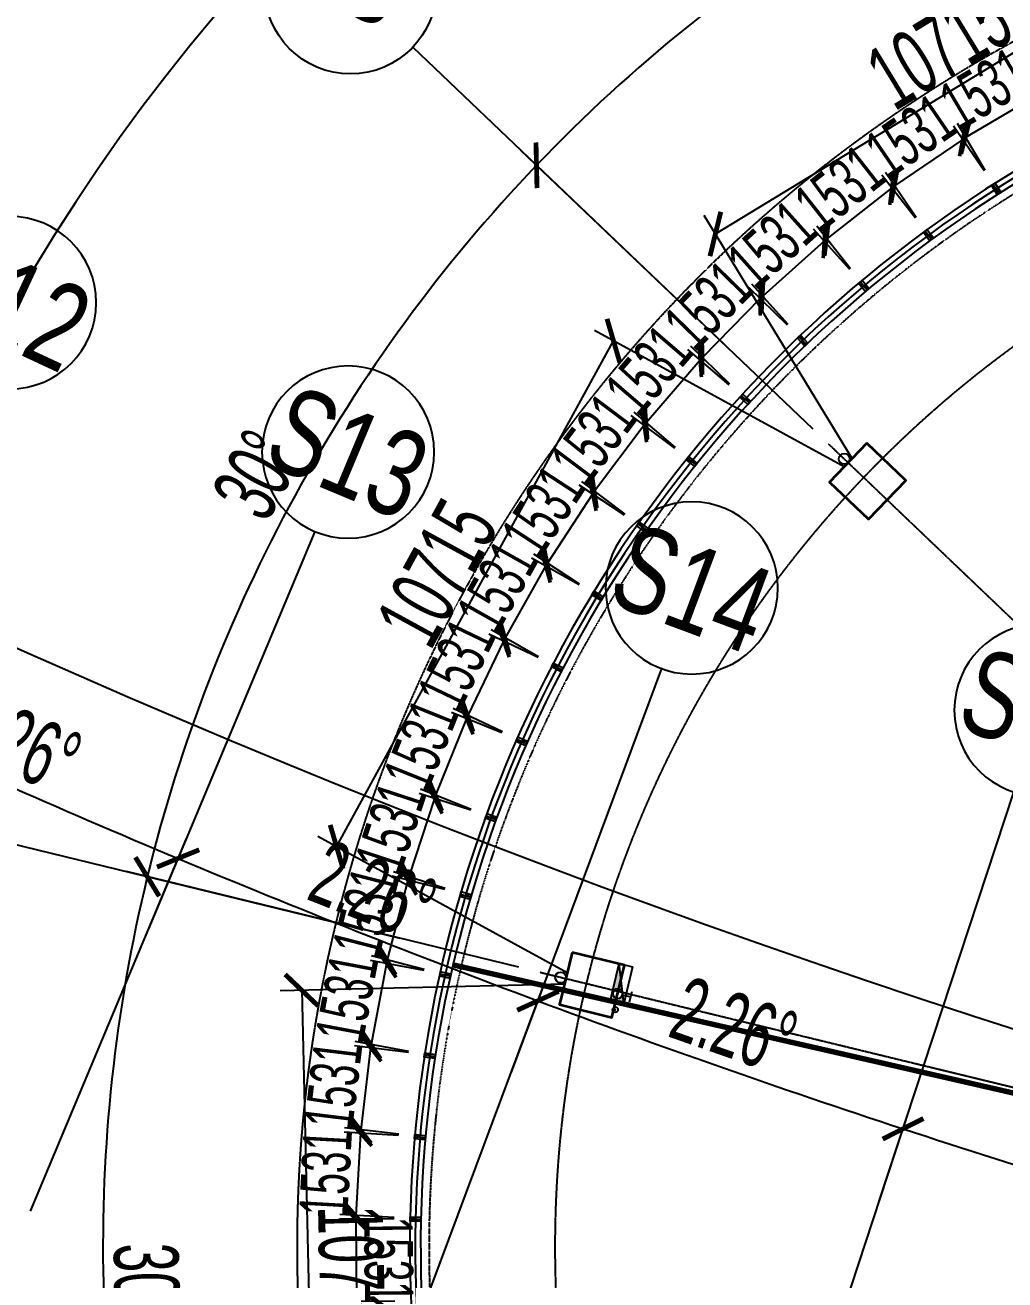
# Model space of a CAD drawing. Extents: x -668578 to 2331563, y -1202445 to 1620273.
# Drawn here: x 247907 to 266101, y 114382 to 137693 of the extents above; entities that cross this region are included whole.
import ezdxf
from ezdxf.enums import TextEntityAlignment as Align

# ---------------------------------------------------------------- set-up
doc = ezdxf.new("R2010")
doc.units = 0
for name, pattern in [('CENTER2', [28.575, 19.05, -3.175, 3.175, -3.175]), ('DASH', [0.35, 0.25, -0.1]), ('DOT2', [0.125, 0, -0.125]), ('DOTE', [2.42, 2, -0.2, 0.02, -0.2])]:
    doc.linetypes.add(name, pattern=pattern)
doc.layers.get('0').update_dxf_attribs({"color": 8})
doc.layers.get('Defpoints').update_dxf_attribs({"color": 8})
for name, color, linetype in [('#标注', 8, 'Continuous'), ('#轴线', 8, 'CENTER2'), ('A-AL', 8, 'Continuous'), ('A-FLOR-OTLN', 8, 'DOT2'), ('A-GLASS', 8, 'Continuous'), ('A-WIND-FRAM', 8, 'Continuous'), ('C-AXIS', 8, 'DOTE'), ('G-EVAC', 8, 'Continuous'), ('WINDOW', 8, 'Continuous'), ('外轮廓', 8, 'Continuous'), ('暖-消防-挡烟垂壁', 8, 'Continuous'), ('水-消防-消火栓', 8, 'Continuous'), ('水-消防-消火栓-标识', 8, 'Continuous')]:
    doc.layers.add(name, color=color, linetype=linetype)
doc.layers.add('砼柱', color=8, linetype='Continuous', lineweight=35)
doc.styles.add('JHZX', font='jrs.shx', dxfattribs={"width": 0.6, "bigfont": 'jhz.shx'})
doc.dimstyles.new('JZBZ-300', dxfattribs={"dimscale": 300, "dimtxt": 3, "dimasz": 1.5, "dimexe": 1, "dimexo": 1, "dimgap": 0.5, "dimtad": 1, "dimdec": 0, "dimdsep": 46, "dimtxsty": 'JHZX', "dimblk1": 'ARCHTICK', "dimblk2": 'ARCHTICK', "dimsah": 1, "dimcen": 0, "dimclrd": 1, "dimclre": 1, "dimclrt": 2, "dimazin": 2, "dimtfac": 1, "dimtdec": 0, "dimtix": 1, "dimtmove": 0, "dimatfit": 3, "dimfxl": 0, "dimtolj": 1, "dimlwd": -1, "dimlwe": -1, "dimarcsym": 0})
doc.dimstyles.new('JZBZ-400', dxfattribs={"dimscale": 400, "dimtxt": 3, "dimasz": 1.5, "dimexe": 1, "dimexo": 1, "dimgap": 0.5, "dimtad": 1, "dimdec": 0, "dimdsep": 46, "dimtxsty": 'JHZX', "dimblk1": 'ARCHTICK', "dimblk2": 'ARCHTICK', "dimsah": 1, "dimcen": 0, "dimclrd": 1, "dimclre": 1, "dimclrt": 2, "dimazin": 2, "dimtfac": 1, "dimtdec": 0, "dimtix": 1, "dimtmove": 0, "dimatfit": 3, "dimfxl": 0, "dimtolj": 1, "dimlwd": -1, "dimlwe": -1, "dimarcsym": 0})

# ---------------------------------------------------------------- blocks, each defined once
blk = doc.blocks.new('_ARCHTICK')
at = {"color": 0, "linetype": 'ByBlock', "const_width": 0.15}
blk.add_lwpolyline([(-0.5, -0.5), (0.5, 0.5)], dxfattribs=at)
blk = doc.blocks.new('*D2918')
at = {"layer": '#标注', "ltscale": 300, "transparency": 16777216}
for p, q in [((52517, 44290), (60086, 50671)), ((174425, -21557), (175612, -11729))]:
    blk.add_line(p, q, dxfattribs=at)
blk.add_arc((197092, 166179), 179600, 220.13382, 263.11563, dxfattribs=at)
at = {"layer": 'Defpoints', "color": 0, "ltscale": 300, "transparency": 16777216}
for p in [(197092, 166179), (52212, 44032), (92699, 20035), (174378, -21955)]:
    blk.add_point(p, dxfattribs=at)
at = {"layer": '#标注', "ltscale": 300, "transparency": 16777216, "xscale": 600, "yscale": 600, "zscale": 600}
for p, rotation in [((59781, 50414), 130.1338192809486), ((175564, -12126), 353.1156299250185)]:
    blk.add_blockref('_ARCHTICK', p, dxfattribs=dict(at, rotation=rotation))
at = {"layer": '#标注', "ltscale": 300, "transparency": 16777216, "insert": (112118, 8861), "char_height": 1200, "attachment_point": 5, "rotation": 331.6247, "style": 'JHZX'}
blk.add_mtext('\\A1;42.98°', dxfattribs=at)
blk = doc.blocks.new('*D2916')
at = {"layer": '#标注', "ltscale": 300, "transparency": 16777216}
for p, q in [((117229, -5229), (120396, 1570)), ((124057, -8248), (126954, -1330))]:
    blk.add_line(p, q, dxfattribs=at)
blk.add_arc((197092, 166179), 182000, 245.01802, 247.28023, dxfattribs=at)
at = {"layer": 'Defpoints', "color": 0, "ltscale": 300, "transparency": 16777216}
for p in [(197092, 166179), (122405, 210), (117060, -5591), (123903, -8617)]:
    blk.add_point(p, dxfattribs=at)
at = {"layer": '#标注', "ltscale": 300, "transparency": 16777216, "xscale": 600, "yscale": 600, "zscale": 600}
for p, rotation in [((120228, 1207), 155.0180245994223), ((126799, -1698), 337.2802253813061)]:
    blk.add_blockref('_ARCHTICK', p, dxfattribs=dict(at, rotation=rotation))
at = {"layer": '#标注', "ltscale": 300, "transparency": 16777216, "insert": (123823, 453), "char_height": 1200, "attachment_point": 5, "rotation": 336.1491, "style": 'JHZX'}
blk.add_mtext('\\A1;2.26°', dxfattribs=at)
blk = doc.blocks.new('*D2917')
at = {"layer": '#标注', "ltscale": 300, "transparency": 16777216}
for p, q in [((124057, -8248), (126954, -1330)), ((130999, -10995), (133620, -3968))]:
    blk.add_line(p, q, dxfattribs=at)
blk.add_arc((197092, 166179), 182000, 247.28023, 249.54243, dxfattribs=at)
at = {"layer": 'Defpoints', "color": 0, "ltscale": 300, "transparency": 16777216}
for p in [(197092, 166179), (129015, -2609), (123903, -8617), (130859, -11369)]:
    blk.add_point(p, dxfattribs=at)
at = {"layer": '#标注', "ltscale": 300, "transparency": 16777216, "xscale": 600, "yscale": 600, "zscale": 600}
for p, rotation in [((126799, -1698), 157.2802253813059), ((133481, -4342), 339.5424261212693)]:
    blk.add_blockref('_ARCHTICK', p, dxfattribs=dict(at, rotation=rotation))
at = {"layer": '#标注', "ltscale": 300, "transparency": 16777216, "insert": (130421, -2309), "char_height": 1200, "attachment_point": 5, "rotation": 338.4113, "style": 'JHZX'}
blk.add_mtext('\\A1;2.26°', dxfattribs=at)
blk = doc.blocks.new('*D2933')
at = {"layer": '#标注', "ltscale": 300, "transparency": 16777216}
for p, q in [((130999, -10995), (133620, -3968)), ((138044, -13465), (140386, -6340))]:
    blk.add_line(p, q, dxfattribs=at)
blk.add_arc((197092, 166179), 182000, 249.54243, 251.80463, dxfattribs=at)
at = {"layer": 'Defpoints', "color": 0, "ltscale": 300, "transparency": 16777216}
for p in [(197092, 166179), (135730, -5165), (130859, -11369), (137919, -13845)]:
    blk.add_point(p, dxfattribs=at)
at = {"layer": '#标注', "ltscale": 300, "transparency": 16777216, "xscale": 600, "yscale": 600, "zscale": 600}
for p, rotation in [((133481, -4342), 159.5424261212701), ((140261, -6720), 341.8046268610909)]:
    blk.add_blockref('_ARCHTICK', p, dxfattribs=dict(at, rotation=rotation))
at = {"layer": '#标注', "ltscale": 300, "transparency": 16777216, "insert": (137124, -4810), "char_height": 1200, "attachment_point": 5, "rotation": 340.6735, "style": 'JHZX'}
blk.add_mtext('\\A1;2.26°', dxfattribs=at)
blk = doc.blocks.new('*D2934')
at = {"layer": '#标注', "ltscale": 300, "transparency": 16777216}
for p, q in [((138044, -13465), (140386, -6340)), ((145181, -15656), (147240, -8444))]:
    blk.add_line(p, q, dxfattribs=at)
blk.add_arc((197092, 166179), 182000, 251.80463, 254.06683, dxfattribs=at)
at = {"layer": 'Defpoints', "color": 0, "ltscale": 300, "transparency": 16777216}
for p in [(197092, 166179), (142542, -7453), (137919, -13845), (145071, -16041)]:
    blk.add_point(p, dxfattribs=at)
at = {"layer": '#标注', "ltscale": 300, "transparency": 16777216, "xscale": 600, "yscale": 600, "zscale": 600}
for p, rotation in [((140261, -6720), 161.8046268610923), ((147130, -8829), 344.0668271582924)]:
    blk.add_blockref('_ARCHTICK', p, dxfattribs=dict(at, rotation=rotation))
at = {"layer": '#标注', "ltscale": 300, "transparency": 16777216, "insert": (143920, -7044), "char_height": 1200, "attachment_point": 5, "rotation": 342.9357, "style": 'JHZX'}
blk.add_mtext('\\A1;2.26°', dxfattribs=at)
blk = doc.blocks.new('*D2939')
at = {"layer": '#标注', "ltscale": 300, "transparency": 16777216}
for p, q in [((-1773, -1481), (-9342, -7863)), ((165914, -92056), (164727, -101884))]:
    blk.add_line(p, q, dxfattribs=at)
blk.add_arc((197092, 166179), 269610, 220.13382, 263.11563, dxfattribs=at)
at = {"layer": 'Defpoints', "color": 0, "ltscale": 300, "transparency": 16777216}
for p in [(197092, 166179), (-1467, -1224), (40380, -53208), (165962, -91659)]:
    blk.add_point(p, dxfattribs=at)
at = {"layer": '#标注', "ltscale": 300, "transparency": 16777216, "xscale": 600, "yscale": 600, "zscale": 600}
for p, rotation in [((-9036, -7605), 130.1338192809485), ((164775, -101487), 353.1156299250187)]:
    blk.add_blockref('_ARCHTICK', p, dxfattribs=dict(at, rotation=rotation))
at = {"layer": '#标注', "ltscale": 300, "transparency": 16777216, "insert": (69342, -70334), "char_height": 1200, "attachment_point": 5, "rotation": 331.6247, "style": 'JHZX'}
blk.add_mtext('\\A1;42.98°', dxfattribs=at)
blk = doc.blocks.new('*U2924')
at = {"linetype": 'ByBlock'}
blk.add_line((0, -20), (0, 0), dxfattribs=at)
blk.add_circle((0, -24), 4, dxfattribs=at)
at = {"color": 253, "linetype": 'ByBlock', "style": 'JHZX', "width": 0.75}
blk.add_attdef('AXES', text='', height=4, dxfattribs=at).set_placement((0, -24), align=Align.MIDDLE_CENTER)
blk = doc.blocks.new('*D2947')
at = {"layer": '#标注', "ltscale": 300, "transparency": 16777216}
for p, q in [((148317, 12197), (146209, 19394)), ((138590, 6276), (133165, 11455))]:
    blk.add_line(p, q, dxfattribs=at)
blk.add_arc((154503, -8916), 29100, 106.329, 136.329, dxfattribs=at)
at = {"layer": 'Defpoints', "color": 0, "ltscale": 300, "transparency": 16777216}
for p in [(141596, 17166), (148430, 11813), (138879, 6000), (154503, -8916)]:
    blk.add_point(p, dxfattribs=at)
at = {"layer": '#标注', "ltscale": 300, "transparency": 16777216, "xscale": 600, "yscale": 600, "zscale": 600}
for p, rotation in [((146321, 19011), 16.32902802312659), ((133454, 11178), 226.3290280231246)]:
    blk.add_blockref('_ARCHTICK', p, dxfattribs=dict(at, rotation=rotation))
at = {"layer": '#标注', "ltscale": 300, "transparency": 16777216, "insert": (138956, 16625), "char_height": 1200, "attachment_point": 5, "rotation": 31.329, "style": 'JHZX'}
blk.add_mtext('\\A1;30°', dxfattribs=at)
blk = doc.blocks.new('*D2948')
at = {"layer": '#标注', "ltscale": 300, "transparency": 16777216}
for p, q in [((138590, 6276), (133165, 11455)), ((133126, -3716), (125838, -1943))]:
    blk.add_line(p, q, dxfattribs=at)
blk.add_arc((154503, -8916), 29100, 136.329, 166.329, dxfattribs=at)
at = {"layer": 'Defpoints', "color": 0, "ltscale": 300, "transparency": 16777216}
for p in [(130285, 7218), (138879, 6000), (133515, -3810), (154503, -8916)]:
    blk.add_point(p, dxfattribs=at)
at = {"layer": '#标注', "ltscale": 300, "transparency": 16777216, "xscale": 600, "yscale": 600, "zscale": 600}
for p, rotation in [((133454, 11178), 46.32902802312446), ((126227, -2038), 256.3290280231241)]:
    blk.add_blockref('_ARCHTICK', p, dxfattribs=dict(at, rotation=rotation))
at = {"layer": '#标注', "ltscale": 300, "transparency": 16777216, "insert": (128269, 5430), "char_height": 1200, "attachment_point": 5, "rotation": 61.329, "style": 'JHZX'}
blk.add_mtext('\\A1;30°', dxfattribs=at)
blk = doc.blocks.new('*D2949')
at = {"layer": '#标注', "ltscale": 300, "transparency": 16777216}
for p, q in [((133126, -3716), (125838, -1943)), ((133390, -15101), (126193, -17210))]:
    blk.add_line(p, q, dxfattribs=at)
blk.add_arc((154503, -8916), 29100, 166.329, 196.329, dxfattribs=at)
at = {"layer": 'Defpoints', "color": 0, "ltscale": 300, "transparency": 16777216}
for p in [(133515, -3810), (125462, -7052), (154503, -8916), (133774, -14988)]:
    blk.add_point(p, dxfattribs=at)
at = {"layer": '#标注', "ltscale": 300, "transparency": 16777216, "xscale": 600, "yscale": 600, "zscale": 600}
for p, rotation in [((126227, -2038), 76.32902802312397), ((126576, -17097), 286.3290280231245)]:
    blk.add_blockref('_ARCHTICK', p, dxfattribs=dict(at, rotation=rotation))
at = {"layer": '#标注', "ltscale": 300, "transparency": 16777216, "insert": (126210, -9572), "char_height": 1200, "attachment_point": 5, "rotation": 271.329, "style": 'JHZX'}
blk.add_mtext('\\A1;30°', dxfattribs=at)
blk = doc.blocks.new('*D2950')
at = {"layer": '#标注', "ltscale": 300, "transparency": 16777216}
for p, q in [((133390, -15101), (126193, -17210)), ((139311, -24829), (134132, -30253))]:
    blk.add_line(p, q, dxfattribs=at)
blk.add_arc((154503, -8916), 29100, 196.329, 226.329, dxfattribs=at)
at = {"layer": 'Defpoints', "color": 0, "ltscale": 300, "transparency": 16777216}
for p in [(154503, -8916), (133774, -14988), (128421, -21822), (139587, -24539)]:
    blk.add_point(p, dxfattribs=at)
at = {"layer": '#标注', "ltscale": 300, "transparency": 16777216, "xscale": 600, "yscale": 600, "zscale": 600}
for p, rotation in [((126576, -17097), 106.3290280231245), ((134409, -29964), 316.3290280231343)]:
    blk.add_blockref('_ARCHTICK', p, dxfattribs=dict(at, rotation=rotation))
at = {"layer": '#标注', "ltscale": 300, "transparency": 16777216, "insert": (130329, -23630), "char_height": 1200, "attachment_point": 5, "rotation": 301.329, "style": 'JHZX'}
blk.add_mtext('\\A1;30°', dxfattribs=at)
blk = doc.blocks.new('*D2984')
at = {"layer": '#标注', "ltscale": 300, "transparency": 16777216}
for p, q in [((139179, 5570), (134532, 8111)), ((129742, -1482), (134883, 7919)), ((134038, -3831), (129391, -1290))]:
    blk.add_line(p, q, dxfattribs=at)
at = {"layer": 'Defpoints', "color": 0, "ltscale": 300, "transparency": 16777216}
for p in [(134883, 7919), (139530, 5378), (134389, -4023)]:
    blk.add_point(p, dxfattribs=at)
at = {"layer": '#标注', "ltscale": 300, "transparency": 16777216, "xscale": 600, "yscale": 600, "zscale": 600}
for p, rotation in [((134883, 7919), 61.32903808904447), ((129742, -1482), 241.3290380890445)]:
    blk.add_blockref('_ARCHTICK', p, dxfattribs=dict(at, rotation=rotation))
at = {"layer": '#标注', "ltscale": 300, "transparency": 16777216, "insert": (131610, 3603), "char_height": 1200, "attachment_point": 5, "rotation": 61.329, "style": 'JHZX'}
blk.add_mtext('\\A1;10715', dxfattribs=at)
blk = doc.blocks.new('*D2988')
at = {"layer": '#标注', "ltscale": 300, "transparency": 16777216}
for p, q in [((133989, -4032), (128694, -4155)), ((129094, -4146), (129342, -14858)), ((134238, -14745), (128942, -14868))]:
    blk.add_line(p, q, dxfattribs=at)
at = {"layer": 'Defpoints', "color": 0, "ltscale": 300, "transparency": 16777216}
for p in [(134389, -4023), (129342, -14858), (134638, -14735)]:
    blk.add_point(p, dxfattribs=at)
at = {"layer": '#标注', "ltscale": 300, "transparency": 16777216, "xscale": 600, "yscale": 600, "zscale": 600}
for p, rotation in [((129094, -4146), 91.32901795722822), ((129342, -14858), 271.3290179572282)]:
    blk.add_blockref('_ARCHTICK', p, dxfattribs=dict(at, rotation=rotation))
at = {"layer": '#标注', "ltscale": 300, "transparency": 16777216, "insert": (130018, -9484), "char_height": 1200, "attachment_point": 5, "rotation": 271.329, "style": 'JHZX'}
blk.add_mtext('\\A1;10715', dxfattribs=at)
blk = doc.blocks.new('*D2983')
at = {"layer": '#标注', "ltscale": 300, "transparency": 16777216}
for p, q in [((148475, 11291), (145721, 15816)), ((136776, 9903), (145929, 15474)), ((139322, 5720), (136568, 10244))]:
    blk.add_line(p, q, dxfattribs=at)
at = {"layer": 'Defpoints', "color": 0, "ltscale": 300, "transparency": 16777216}
for p in [(145929, 15474), (148683, 10949), (139530, 5378)]:
    blk.add_point(p, dxfattribs=at)
at = {"layer": '#标注', "ltscale": 300, "transparency": 16777216, "xscale": 600, "yscale": 600, "zscale": 600}
for p, rotation in [((145929, 15474), 31.32903808897055), ((136776, 9903), 211.3290380889705)]:
    blk.add_blockref('_ARCHTICK', p, dxfattribs=dict(at, rotation=rotation))
at = {"layer": '#标注', "ltscale": 300, "transparency": 16777216, "insert": (140936, 13372), "char_height": 1200, "attachment_point": 5, "rotation": 31.329, "style": 'JHZX'}
blk.add_mtext('\\A1;10715', dxfattribs=at)
blk = doc.blocks.new('*D2595')
at = {"layer": '#标注', "color": 1, "ltscale": 300, "transparency": 16777216}
for p, q in [((267053, 135773), (266538, 136643)), ((266690, 136385), (265372, 135606)), ((265735, 134993), (265220, 135864))]:
    blk.add_line(p, q, dxfattribs=at)
at = {"layer": 'Defpoints', "color": 0, "ltscale": 300, "transparency": 16777216}
for p in [(265372, 135606), (267205, 135515), (265887, 134735)]:
    blk.add_point(p, dxfattribs=at)
at = {"layer": '#标注', "color": 1, "ltscale": 300, "transparency": 16777216, "xscale": 450, "yscale": 450, "zscale": 450}
for p, rotation in [((266690, 136385), 30.6003042210222), ((265372, 135606), 210.6003042210222)]:
    blk.add_blockref('_ARCHTICK', p, dxfattribs=dict(at, rotation=rotation))
at = {"layer": '#标注', "color": 2, "ltscale": 300, "transparency": 16777216, "insert": (265726, 136512), "char_height": 900, "attachment_point": 5, "rotation": 30.6003, "style": 'JHZX'}
blk.add_mtext('\\A1;1531', dxfattribs=at)
blk = doc.blocks.new('*D2596')
at = {"layer": '#标注', "color": 1, "ltscale": 300, "transparency": 16777216}
for p, q in [((265718, 134983), (265148, 135818)), ((265317, 135570), (264053, 134706)), ((264454, 134119), (263884, 134954))]:
    blk.add_line(p, q, dxfattribs=at)
at = {"layer": 'Defpoints', "color": 0, "ltscale": 300, "transparency": 16777216}
for p in [(265888, 134735), (264053, 134706), (264623, 133872)]:
    blk.add_point(p, dxfattribs=at)
at = {"layer": '#标注', "color": 1, "ltscale": 300, "transparency": 16777216, "xscale": 450, "yscale": 450, "zscale": 450}
for p, rotation in [((265317, 135570), 34.34899833596198), ((264053, 134706), 214.348998335962)]:
    blk.add_blockref('_ARCHTICK', p, dxfattribs=dict(at, rotation=rotation))
at = {"layer": '#标注', "color": 2, "ltscale": 300, "transparency": 16777216, "insert": (264346, 135634), "char_height": 900, "attachment_point": 5, "rotation": 34.349, "style": 'JHZX'}
blk.add_mtext('\\A1;1531', dxfattribs=at)
blk = doc.blocks.new('*D2597')
at = {"layer": '#标注', "color": 1, "ltscale": 300, "transparency": 16777216}
for p, q in [((264439, 134108), (263815, 134904)), ((264000, 134668), (262795, 133723)), ((263234, 133163), (262610, 133959))]:
    blk.add_line(p, q, dxfattribs=at)
at = {"layer": 'Defpoints', "color": 0, "ltscale": 300, "transparency": 16777216}
for p in [(264624, 133872), (262795, 133723), (263419, 132927)]:
    blk.add_point(p, dxfattribs=at)
at = {"layer": '#标注', "color": 1, "ltscale": 300, "transparency": 16777216, "xscale": 450, "yscale": 450, "zscale": 450}
for p, rotation in [((264000, 134668), 38.0976924509012), ((262795, 133723), 218.0976924509012)]:
    blk.add_blockref('_ARCHTICK', p, dxfattribs=dict(at, rotation=rotation))
at = {"layer": '#标注', "color": 2, "ltscale": 300, "transparency": 16777216, "insert": (263027, 134667), "char_height": 900, "attachment_point": 5, "rotation": 38.0977, "style": 'JHZX'}
blk.add_mtext('\\A1;1531', dxfattribs=at)
blk = doc.blocks.new('*D2598')
at = {"layer": '#标注', "color": 1, "ltscale": 300, "transparency": 16777216}
for p, q in [((263219, 133151), (262544, 133904)), ((262745, 133681), (261604, 132659)), ((262078, 132129), (261404, 132883))]:
    blk.add_line(p, q, dxfattribs=at)
at = {"layer": 'Defpoints', "color": 0, "ltscale": 300, "transparency": 16777216}
for p in [(263419, 132927), (261604, 132659), (262279, 131906)]:
    blk.add_point(p, dxfattribs=at)
at = {"layer": '#标注', "color": 1, "ltscale": 300, "transparency": 16777216, "xscale": 450, "yscale": 450, "zscale": 450}
for p, rotation in [((262745, 133681), 41.84638656584042), ((261604, 132659), 221.8463865658404)]:
    blk.add_blockref('_ARCHTICK', p, dxfattribs=dict(at, rotation=rotation))
at = {"layer": '#标注', "color": 2, "ltscale": 300, "transparency": 16777216, "insert": (261774, 133617), "char_height": 900, "attachment_point": 5, "rotation": 41.8464, "style": 'JHZX'}
blk.add_mtext('\\A1;1531', dxfattribs=at)
blk = doc.blocks.new('*D2599')
at = {"layer": '#标注', "color": 1, "ltscale": 300, "transparency": 16777216}
for p, q in [((262065, 132116), (261342, 132824)), ((261556, 132614), (260485, 131520)), ((260993, 131022), (260271, 131730))]:
    blk.add_line(p, q, dxfattribs=at)
at = {"layer": 'Defpoints', "color": 0, "ltscale": 300, "transparency": 16777216}
for p in [(262279, 131906), (260485, 131520), (261208, 130812)]:
    blk.add_point(p, dxfattribs=at)
at = {"layer": '#标注', "color": 1, "ltscale": 300, "transparency": 16777216, "xscale": 450, "yscale": 450, "zscale": 450}
for p, rotation in [((261556, 132614), 45.59508068078028), ((260485, 131520), 225.5950806807803)]:
    blk.add_blockref('_ARCHTICK', p, dxfattribs=dict(at, rotation=rotation))
at = {"layer": '#标注', "color": 2, "ltscale": 300, "transparency": 16777216, "insert": (260592, 132487), "char_height": 900, "attachment_point": 5, "rotation": 45.5951, "style": 'JHZX'}
blk.add_mtext('\\A1;1531', dxfattribs=at)
blk = doc.blocks.new('*D2600')
at = {"layer": '#标注', "color": 1, "ltscale": 300, "transparency": 16777216}
for p, q in [((260441, 131471), (259443, 130310)), ((260980, 131008), (260213, 131667)), ((259983, 129846), (259215, 130505))]:
    blk.add_line(p, q, dxfattribs=at)
at = {"layer": 'Defpoints', "color": 0, "ltscale": 300, "transparency": 16777216}
for p in [(261208, 130813), (259443, 130310), (260210, 129651)]:
    blk.add_point(p, dxfattribs=at)
at = {"layer": '#标注', "color": 1, "ltscale": 300, "transparency": 16777216, "xscale": 450, "yscale": 450, "zscale": 450}
for p, rotation in [((260441, 131471), 49.34377479572014), ((259443, 130310), 229.3437747957201)]:
    blk.add_blockref('_ARCHTICK', p, dxfattribs=dict(at, rotation=rotation))
at = {"layer": '#标注', "color": 2, "ltscale": 300, "transparency": 16777216, "insert": (259487, 131282), "char_height": 900, "attachment_point": 5, "rotation": 49.3438, "style": 'JHZX'}
blk.add_mtext('\\A1;1531', dxfattribs=at)
blk = doc.blocks.new('*D2601')
at = {"layer": '#标注', "color": 1, "ltscale": 300, "transparency": 16777216}
for p, q in [((259971, 129832), (259162, 130439)), ((259402, 130259), (258482, 129034)), ((259051, 128607), (258242, 129214))]:
    blk.add_line(p, q, dxfattribs=at)
at = {"layer": 'Defpoints', "color": 0, "ltscale": 300, "transparency": 16777216}
for p in [(260211, 129651), (258482, 129034), (259291, 128427)]:
    blk.add_point(p, dxfattribs=at)
at = {"layer": '#标注', "color": 1, "ltscale": 300, "transparency": 16777216, "xscale": 450, "yscale": 450, "zscale": 450}
for p, rotation in [((259402, 130259), 53.09246891066056), ((258482, 129034), 233.0924689106605)]:
    blk.add_blockref('_ARCHTICK', p, dxfattribs=dict(at, rotation=rotation))
at = {"layer": '#标注', "color": 2, "ltscale": 300, "transparency": 16777216, "insert": (258462, 130007), "char_height": 900, "attachment_point": 5, "rotation": 53.0925, "style": 'JHZX'}
blk.add_mtext('\\A1;1531', dxfattribs=at)
blk = doc.blocks.new('*D2602')
at = {"layer": '#标注', "color": 1, "ltscale": 300, "transparency": 16777216}
for p, q in [((259040, 128591), (258194, 129145)), ((258445, 128981), (257607, 127699)), ((258203, 127310), (257356, 127863))]:
    blk.add_line(p, q, dxfattribs=at)
at = {"layer": 'Defpoints', "color": 0, "ltscale": 300, "transparency": 16777216}
for p in [(259291, 128427), (257607, 127699), (258454, 127145)]:
    blk.add_point(p, dxfattribs=at)
at = {"layer": '#标注', "color": 1, "ltscale": 300, "transparency": 16777216, "xscale": 450, "yscale": 450, "zscale": 450}
for p, rotation in [((258445, 128981), 56.84116302559978), ((257607, 127699), 236.8411630255998)]:
    blk.add_blockref('_ARCHTICK', p, dxfattribs=dict(at, rotation=rotation))
at = {"layer": '#标注', "color": 2, "ltscale": 300, "transparency": 16777216, "insert": (257524, 128668), "char_height": 900, "attachment_point": 5, "rotation": 56.8412, "style": 'JHZX'}
blk.add_mtext('\\A1;1531', dxfattribs=at)
blk = doc.blocks.new('*D2603')
at = {"layer": '#标注', "color": 1, "ltscale": 300, "transparency": 16777216}
for p, q in [((258193, 127293), (257312, 127790)), ((257573, 127643), (256821, 126309)), ((257441, 125959), (256560, 126456))]:
    blk.add_line(p, q, dxfattribs=at)
at = {"layer": 'Defpoints', "color": 0, "ltscale": 300, "transparency": 16777216}
for p in [(258454, 127146), (256821, 126309), (257702, 125812)]:
    blk.add_point(p, dxfattribs=at)
at = {"layer": '#标注', "color": 1, "ltscale": 300, "transparency": 16777216, "xscale": 450, "yscale": 450, "zscale": 450}
for p, rotation in [((257573, 127643), 60.58985714053924), ((256821, 126309), 240.5898571405392)]:
    blk.add_blockref('_ARCHTICK', p, dxfattribs=dict(at, rotation=rotation))
at = {"layer": '#标注', "color": 2, "ltscale": 300, "transparency": 16777216, "insert": (256674, 127270), "char_height": 900, "attachment_point": 5, "rotation": 60.5899, "style": 'JHZX'}
blk.add_mtext('\\A1;1531', dxfattribs=at)
blk = doc.blocks.new('*D2604')
at = {"layer": '#标注', "color": 1, "ltscale": 300, "transparency": 16777216}
for p, q in [((257432, 125942), (256520, 126380)), ((256791, 126250), (256128, 124870)), ((256769, 124562), (255857, 125000))]:
    blk.add_line(p, q, dxfattribs=at)
at = {"layer": 'Defpoints', "color": 0, "ltscale": 300, "transparency": 16777216}
for p in [(257702, 125812), (256128, 124870), (257039, 124432)]:
    blk.add_point(p, dxfattribs=at)
at = {"layer": '#标注', "color": 1, "ltscale": 300, "transparency": 16777216, "xscale": 450, "yscale": 450, "zscale": 450}
for p, rotation in [((256791, 126250), 64.33855125547942), ((256128, 124870), 244.3385512554794)]:
    blk.add_blockref('_ARCHTICK', p, dxfattribs=dict(at, rotation=rotation))
at = {"layer": '#标注', "color": 2, "ltscale": 300, "transparency": 16777216, "insert": (255918, 125820), "char_height": 900, "attachment_point": 5, "rotation": 64.3386, "style": 'JHZX'}
blk.add_mtext('\\A1;1531', dxfattribs=at)
blk = doc.blocks.new('*D2605')
at = {"layer": '#标注', "color": 1, "ltscale": 300, "transparency": 16777216}
for p, q in [((256101, 124810), (255530, 123390)), ((256761, 124545), (255823, 124922)), ((256190, 123124), (255251, 123501))]:
    blk.add_line(p, q, dxfattribs=at)
at = {"layer": 'Defpoints', "color": 0, "ltscale": 300, "transparency": 16777216}
for p in [(257039, 124433), (255530, 123390), (256468, 123012)]:
    blk.add_point(p, dxfattribs=at)
at = {"layer": '#标注', "color": 1, "ltscale": 300, "transparency": 16777216, "xscale": 450, "yscale": 450, "zscale": 450}
for p, rotation in [((256101, 124810), 68.08724537041847), ((255530, 123390), 248.0872453704184)]:
    blk.add_blockref('_ARCHTICK', p, dxfattribs=dict(at, rotation=rotation))
at = {"layer": '#标注', "color": 2, "ltscale": 300, "transparency": 16777216, "insert": (255259, 124324), "char_height": 900, "attachment_point": 5, "rotation": 68.0872, "style": 'JHZX'}
blk.add_mtext('\\A1;1531', dxfattribs=at)
blk = doc.blocks.new('*D2606')
at = {"layer": '#标注', "color": 1, "ltscale": 300, "transparency": 16777216}
for p, q in [((255507, 123328), (255030, 121873)), ((256183, 123106), (255222, 123421)), ((255706, 121651), (254745, 121966))]:
    blk.add_line(p, q, dxfattribs=at)
at = {"layer": 'Defpoints', "color": 0, "ltscale": 300, "transparency": 16777216}
for p in [(256468, 123013), (255030, 121873), (255991, 121558)]:
    blk.add_point(p, dxfattribs=at)
at = {"layer": '#标注', "color": 1, "ltscale": 300, "transparency": 16777216, "xscale": 450, "yscale": 450, "zscale": 450}
for p, rotation in [((255507, 123328), 71.83593948535874), ((255030, 121873), 251.8359394853587)]:
    blk.add_blockref('_ARCHTICK', p, dxfattribs=dict(at, rotation=rotation))
at = {"layer": '#标注', "color": 2, "ltscale": 300, "transparency": 16777216, "insert": (254699, 122787), "char_height": 900, "attachment_point": 5, "rotation": 71.8359, "style": 'JHZX'}
blk.add_mtext('\\A1;1531', dxfattribs=at)
blk = doc.blocks.new('*D2607')
at = {"layer": '#标注', "color": 1, "ltscale": 300, "transparency": 16777216}
for p, q in [((255012, 121810), (254630, 120327)), ((255700, 121633), (254721, 121885)), ((255319, 120150), (254340, 120402))]:
    blk.add_line(p, q, dxfattribs=at)
at = {"layer": 'Defpoints', "color": 0, "ltscale": 300, "transparency": 16777216}
for p in [(255991, 121558), (254630, 120327), (255610, 120075)]:
    blk.add_point(p, dxfattribs=at)
at = {"layer": '#标注', "color": 1, "ltscale": 300, "transparency": 16777216, "xscale": 450, "yscale": 450, "zscale": 450}
for p, rotation in [((255012, 121810), 75.58463360029826), ((254630, 120327), 255.5846336002983)]:
    blk.add_blockref('_ARCHTICK', p, dxfattribs=dict(at, rotation=rotation))
at = {"layer": '#标注', "color": 2, "ltscale": 300, "transparency": 16777216, "insert": (254240, 121218), "char_height": 900, "attachment_point": 5, "rotation": 75.5846, "style": 'JHZX'}
blk.add_mtext('\\A1;1531', dxfattribs=at)
blk = doc.blocks.new('*D2608')
at = {"layer": '#标注', "color": 1, "ltscale": 300, "transparency": 16777216}
for p, q in [((255315, 120131), (254321, 120318)), ((254616, 120263), (254333, 118758)), ((255032, 118626), (254038, 118814))]:
    blk.add_line(p, q, dxfattribs=at)
at = {"layer": 'Defpoints', "color": 0, "ltscale": 300, "transparency": 16777216}
for p in [(255610, 120076), (254333, 118758), (255326, 118571)]:
    blk.add_point(p, dxfattribs=at)
at = {"layer": '#标注', "color": 1, "ltscale": 300, "transparency": 16777216, "xscale": 450, "yscale": 450, "zscale": 450}
for p, rotation in [((254616, 120263), 79.33332771523717), ((254333, 118758), 259.3333277152372)]:
    blk.add_blockref('_ARCHTICK', p, dxfattribs=dict(at, rotation=rotation))
at = {"layer": '#标注', "color": 2, "ltscale": 300, "transparency": 16777216, "insert": (253885, 119621), "char_height": 900, "attachment_point": 5, "rotation": 79.3333, "style": 'JHZX'}
blk.add_mtext('\\A1;1531', dxfattribs=at)
blk = doc.blocks.new('*D2609')
at = {"layer": '#标注', "color": 1, "ltscale": 300, "transparency": 16777216}
for p, q in [((255029, 118608), (254025, 118729)), ((254323, 118693), (254138, 117173)), ((254844, 117087), (253840, 117209))]:
    blk.add_line(p, q, dxfattribs=at)
at = {"layer": 'Defpoints', "color": 0, "ltscale": 300, "transparency": 16777216}
for p in [(255327, 118571), (254138, 117173), (255142, 117051)]:
    blk.add_point(p, dxfattribs=at)
at = {"layer": '#标注', "color": 1, "ltscale": 300, "transparency": 16777216, "xscale": 450, "yscale": 450, "zscale": 450}
for p, rotation in [((254323, 118693), 83.08202183017711), ((254138, 117173), 263.0820218301772)]:
    blk.add_blockref('_ARCHTICK', p, dxfattribs=dict(at, rotation=rotation))
at = {"layer": '#标注', "color": 2, "ltscale": 300, "transparency": 16777216, "insert": (253635, 118005), "char_height": 900, "attachment_point": 5, "rotation": 83.082, "style": 'JHZX'}
blk.add_mtext('\\A1;1531', dxfattribs=at)
blk = doc.blocks.new('*D2610')
at = {"layer": '#标注', "color": 1, "ltscale": 300, "transparency": 16777216}
for p, q in [((254843, 117068), (253833, 117124)), ((254132, 117108), (254048, 115579)), ((254758, 115539), (253748, 115595))]:
    blk.add_line(p, q, dxfattribs=at)
at = {"layer": 'Defpoints', "color": 0, "ltscale": 300, "transparency": 16777216}
for p in [(255142, 117052), (254048, 115579), (255058, 115523)]:
    blk.add_point(p, dxfattribs=at)
at = {"layer": '#标注', "color": 1, "ltscale": 300, "transparency": 16777216, "xscale": 450, "yscale": 450, "zscale": 450}
for p, rotation in [((254132, 117108), 86.83071594511664), ((254048, 115579), 266.8307159451167)]:
    blk.add_blockref('_ARCHTICK', p, dxfattribs=dict(at, rotation=rotation))
at = {"layer": '#标注', "color": 2, "ltscale": 300, "transparency": 16777216, "insert": (253491, 116376), "char_height": 900, "attachment_point": 5, "rotation": 86.8307, "style": 'JHZX'}
blk.add_mtext('\\A1;1531', dxfattribs=at)
blk = doc.blocks.new('*D2611')
at = {"layer": '#标注', "color": 1, "ltscale": 300, "transparency": 16777216}
for p, q in [((254758, 115520), (253746, 115510)), ((254046, 115513), (254062, 113982)), ((254773, 113989), (253762, 113979))]:
    blk.add_line(p, q, dxfattribs=at)
at = {"layer": 'Defpoints', "color": 0, "ltscale": 300, "transparency": 16777216}
for p in [(255058, 115523), (255073, 113992), (254062, 113982)]:
    blk.add_point(p, dxfattribs=at)
at = {"layer": '#标注', "color": 1, "ltscale": 300, "transparency": 16777216, "xscale": 450, "yscale": 450, "zscale": 450}
for p, rotation in [((254046, 115513), 90.57941006005632), ((254062, 113982), 270.5794100600563)]:
    blk.add_blockref('_ARCHTICK', p, dxfattribs=dict(at, rotation=rotation))
at = {"layer": '#标注', "color": 2, "ltscale": 300, "transparency": 16777216, "insert": (254654, 114754), "char_height": 900, "attachment_point": 5, "rotation": 270.5794, "style": 'JHZX'}
blk.add_mtext('\\A1;1531', dxfattribs=at)
blk = doc.blocks.new('幕墙分隔')
for p, q in [((-40, -100), (40, 100)), ((0, 100), (0, -100))]:
    blk.add_line(p, q)
blk.add_lwpolyline([(-40, 100), (40, 100), (40, -100), (-40, -100)], close=True)
blk = doc.blocks.new('A$C3A516E1D')
at = {"layer": '砼柱', "lineweight": 35}
for points in [[(14594, 43860), (13904, 43137), (14627, 42446), (15318, 43170)], [(9127, 34401), (8891, 33430), (9862, 33193), (10099, 34165)]]:
    blk.add_lwpolyline(points, close=True, dxfattribs=at)
blk = doc.blocks.new('A$C489F191C')
at = {"layer": '暖-消防-挡烟垂壁', "color": 3, "linetype": 'DASH', "const_width": 100}
blk.add_lwpolyline([(139503, 72387), (162112, 67213)], dxfattribs=at)
blk = doc.blocks.new('消火栓箱-111')
blk.add_hatch(color=256).paths.add_polyline_path([(-200, -54), (-200, -60, -0.414214), (-110, -150, -1), (-290, -150, -0.414214), (-200, -60), (-200, -54), (-350, 0), (-350, -250), (350, -250)])
for p, q in [((350, 0), (-350, 0)), ((-350, 0), (350, -250)), ((-350, 0), (-350, -250)), ((-300, 100), (-100, 100)), ((-200, -60), (-200, 100)), ((350, -250), (350, 0)), ((-350, -250), (350, -250))]:
    blk.add_line(p, q)
blk.add_circle((-200, -150), 90)
blk.add_point((-200, -150))
at = {"layer": '水-消防-消火栓'}
blk.add_arc((-350, 0), 700, 359.9687, 0, dxfattribs=at)
blk = doc.blocks.new('立管-R75-1')
at = {"linetype": 'Continuous'}
blk.add_circle((0, 0), 75, dxfattribs=at)
blk.add_point((0, 0), dxfattribs=at)
blk = doc.blocks.new('DSGDFG')
at = {"layer": '#标注', "ltscale": 300}
blk.add_arc((197092.2, 166179.2), 257800, 220.136073, 263.11563, dxfattribs=at)
at = {"layer": '#轴线', "ltscale": 200}
for radius in [206950, 212800, 220600, 228400, 236200, 244000, 251800, 257800]:
    blk.add_arc((197092.2, 166179.2), radius, 218.438892, 265.140584, dxfattribs=at)
at = {"layer": 'C-AXIS', "ltscale": 2}
for p, q in [((138879, 5999.6), (152332.7, -6844)), ((133514.6, -3810.5), (151587.6, -8206.5))]:
    blk.add_line(p, q, dxfattribs=at)
blk.add_circle((154502.6, -8915.6), 20700, dxfattribs=at)
at = {"layer": '#标注', "linetype": 'ByBlock'}
for p, xscale, yscale, rotation, values in [((136943.6, 7847.2), 399.9999999999995, 399.9999999999995, 226.3288078296103, {'AXES': '9'}), ((130914.7, -3178.1), 400.0000000000001, 400.0000000000001, 256.3288078296102, {'AXES': '10'})]:
    blk.add_blockref('*U2924', p, dxfattribs=dict(at, xscale=xscale, yscale=yscale, rotation=rotation)).add_auto_attribs(values)
ref = blk.add_blockref('*U2924', (119625.4, -75.4), dxfattribs=dict(at, xscale=-400, yscale=400, rotation=155.0167108990929))
ref.add_attrib('AXES', 'S12', dxfattribs={"layer": '0', "color": 253, "linetype": 'ByBlock', "height": 1600, "rotation": 335.01671, "style": 'JHZX', "width": 0.75}).set_placement((123680, 8626.3), align=Align.MIDDLE_CENTER)
ref = blk.add_blockref('*U2924', (126247.9, -3003.5), dxfattribs=dict(at, xscale=-400.0000000000004, yscale=400.0000000000004, rotation=157.278792829117))
ref.add_attrib('AXES', 'S13', dxfattribs={"layer": '0', "color": 253, "linetype": 'ByBlock', "height": 1600, "rotation": 337.27879, "style": 'JHZX', "width": 0.75}).set_placement((129955.9, 5851.5), align=Align.MIDDLE_CENTER)
ref = blk.add_blockref('*U2924', (132980.9, -5667.9), dxfattribs=dict(at, xscale=-399.9999999999993, yscale=399.9999999999993, rotation=159.5408747591408))
ref.add_attrib('AXES', 'S14', dxfattribs={"layer": '0', "color": 253, "linetype": 'ByBlock', "height": 1600, "rotation": 339.54087, "style": 'JHZX', "width": 0.75}).set_placement((136336.5, 3326.5), align=Align.MIDDLE_CENTER)
ref = blk.add_blockref('*U2924', (139813.7, -8064.5), dxfattribs=dict(at, xscale=-399.9999999999998, yscale=399.9999999999998, rotation=161.8029566891647))
ref.add_attrib('AXES', 'S15', dxfattribs={"layer": '0', "color": 253, "linetype": 'ByBlock', "height": 1600, "rotation": 341.80296, "style": 'JHZX', "width": 0.75}).set_placement((142811.7, 1055.4), align=Align.MIDDLE_CENTER)
at = {"layer": '#标注', "ltscale": 300}
for base, center, p1, p2, picture, middle in [((40379.7, -53208.3), (197092.1, 166179.2), (-1467, -1223.5), (165961.7, -91658.5), '*D2939', (69341.6, -70334.5)), ((92698.6, 20034.9), (197092.1, 166179.2), (52211.6, 44032.2), (174377.5, -21954.5), '*D2918', (112118.4, 8861.3)), ((122405.3, 209.7), (197092.1, 166179.2), (117060, -5591.3), (123902.6, -8616.5), '*D2916', (123822.6, 453.5)), ((129014.8, -2609), (197092.1, 166179.2), (123902.6, -8616.5), (130859.3, -11369.3), '*D2917', (130421.3, -2309.5)), ((135730.3, -5164.7), (197092.1, 166179.2), (130859.3, -11369.3), (137919.2, -13845.3), '*D2933', (137123.9, -4809.9)), ((142541.5, -7453.3), (197092.1, 166179.2), (137919.2, -13845.3), (145071.4, -16040.7), '*D2934', (143920, -7043.7)), ((141596, 17165.7), (154502.6, -8915.6), (148429.7, 11813.2), (138879, 5999.6), '*D2947', (138956.1, 16624.9)), ((130284.6, 7218.1), (154502.6, -8915.6), (138879, 5999.6), (133514.6, -3810.5), '*D2948', (128268.7, 5429.8)), ((125462.3, -7052.4), (154502.6, -8915.6), (133514.6, -3810.5), (133773.9, -14988.5), '*D2949', (126210.2, -9571.9)), ((128421.4, -21822.1), (154502.6, -8915.6), (133773.9, -14988.5), (139587.5, -24539.2), '*D2950', (130328.9, -23630.2))]:
    dim = blk.add_angular_dim_3p(base=base, center=center, p1=p1, p2=p2, dimstyle='JZBZ-400', override={"dimclrd": 256, "dimclre": 256, "dimclrt": 256}, dxfattribs=at)
    dim.commit()
    dim.dimension.update_dxf_attribs({"geometry": picture, "text_midpoint": middle})
for p1, p2, distance, picture, middle in [((139530, 5378.1), (148682.8, 10949.5), 5296.9, '*D2983', (140936.3, 13371.7)), ((134389.1, -4023.2), (139530, 5378.1), 5296.9, '*D2984', (131610.2, 3602.6)), ((134389.1, -4023.2), (134637.6, -14735.4), -5296.9, '*D2988', (130017.7, -9483.6))]:
    dim = blk.add_aligned_dim(p1=p1, p2=p2, distance=distance, dimstyle='JZBZ-400', override={"dimclrd": 256, "dimclre": 256, "dimclrt": 256}, dxfattribs=at)
    dim.commit()
    dim.dimension.update_dxf_attribs({"geometry": picture, "text_midpoint": middle})
blk = doc.blocks.new('HJGHJ')
at = {"layer": '#标注', "ltscale": 300}
for p1, p2, picture, middle in [((267205.3, 135514.7), (265887.3, 134735.2), '*D2595', (265726, 136511.9)), ((265887.7, 134735.5), (264623.5, 133871.5), '*D2596', (264346.4, 135633.8)), ((264623.9, 133871.8), (263418.9, 132927), '*D2597', (263027.2, 134667.5)), ((263419.3, 132927.4), (262278.6, 131905.8), '*D2598', (261774, 133616.9)), ((262279, 131906.2), (261207.5, 130812.2), '*D2599', (260592.1, 132486.7)), ((261207.9, 130812.6), (260210.2, 129651), '*D2600', (259486.7, 131281.6)), ((260210.6, 129651.4), (259291, 128427), '*D2601', (258462.4, 130006.8)), ((259291.3, 128427.4), (258453.8, 127145.5), '*D2602', (257523.6, 128667.8)), ((258454.1, 127145.9), (257702.1, 125812), '*D2603', (256674.4, 127270.2)), ((257702.4, 125812.5), (257039.3, 124432.3), '*D2604', (255918.4, 125820.2)), ((257039.5, 124432.8), (256468, 123012.1), '*D2605', (255258.9, 124323.8)), ((256468.2, 123012.6), (255990.9, 121557.7), '*D2606', (254698.5, 122787.4)), ((255991, 121558.2), (255609.8, 120075.1), '*D2607', (254239.8, 121217.8)), ((255609.9, 120075.6), (255326.5, 118570.9), '*D2608', (253884.7, 119621.5)), ((255326.6, 118571.4), (255142.1, 117051.3), '*D2609', (253634.8, 118005.4)), ((255142.2, 117051.8), (255057.5, 115522.9), '*D2610', (253491, 116376.4)), ((255057.5, 115523.4), (255073, 113992.2), '*D2611', (254654, 114753.7))]:
    dim = blk.add_aligned_dim(p1=p1, p2=p2, distance=-1011.3, dimstyle='JZBZ-300', dxfattribs=at)
    dim.commit()
    dim.dimension.update_dxf_attribs({"geometry": picture, "text_midpoint": middle})

msp = doc.modelspace()

# ---------------------------------------------------------------- linework, layer by layer
at = {"layer": 'A-FLOR-OTLN'}
for points in [[(144723.5, 144904.2), (123725.4, 127200.9, 0.4137557), (123453.2, 124033.1, 0.1896725), (289602.9, 33911, 0.4147861), (292110.8, 35874.5), (301329.9, 112232.2, 0.3799313), (283898, 137386.1, 0.2364517)], [(283898, 137386.1, 0.6765281), (259047.8, 102562.8, 0.5003143)]]:
    msp.add_lwpolyline(points, format="xyb", dxfattribs=at)
at = {"layer": 'A-GLASS'}
for radius, start, end in [(23400, 104.24731, 212.36615), (23300, 104.23837, 212.48219), (23200, 104.22936, 212.59903)]:
    msp.add_arc((278451.5, 114994.4), radius, start, end, dxfattribs=at)
at = {"layer": 'A-WIND-FRAM'}
for p in [(265939.6, 134650), (264680.9, 133789.6), (263481.1, 132848.7), (262345.4, 131831.4), (261282.8, 130738.3), (260285.6, 129585.1), (259370.2, 128365.7), (258536.5, 127089.1), (257788.1, 125760.7), (257128.2, 124386.2), (256559.6, 122971.5), (256084.8, 121522.6), (255424, 118547.3), (255240.9, 117033.6), (255157.3, 115511.2)]:
    msp.add_point(p, dxfattribs=at)
at = {"layer": 'Defpoints'}
for centre in [(263117.2, 129633.4), (257851.4, 120001.8)]:
    msp.add_circle(centre, 100, dxfattribs=at)
at = {"layer": 'G-EVAC'}
msp.add_arc((278451.5, 114994.4), 35400, 47.13831, 196.82796, dxfattribs=at)
at = {"layer": '外轮廓', "color": 3, "linetype": 'DASH', "ltscale": 5}
msp.add_lwpolyline([(247962, 95189.5, -0.0557711), (206693.7, 116160.7, 0.0893479), (198834.6, 119514.7), (198303.9, 119636.3, -0.1125361), (188734.2, 124250.3, -0.0289167), (170483.8, 140623, 0.4135318), (166811.2, 140640.7), (136046.8, 110241.2, 0.4147813), (136028.4, 106560.7, 0.1704917), (291409.1, 31179.3, 0.412564), (294285.9, 33450.8), (303762.3, 111938.5, 1.1742183), (253463.5, 109937.5, 1.1742183)], format="xyb", dxfattribs=at)
msp.add_arc((321041.1, 290089.2), 195500, 216.20463, 249.43985, dxfattribs=at)

# ---------------------------------------------------------------- block references
at = {"layer": '#标注'}
for name, p in [('DSGDFG', (123948.9, 123910)), ('HJGHJ', (0, 0))]:
    msp.add_blockref(name, p, dxfattribs=at)
at = {"layer": 'A-AL'}
msp.add_blockref('A$C3A516E1D', (248940.5, 86065.8), dxfattribs=at)
at = {"layer": 'A-WIND-FRAM', "xscale": -1}
for p, rotation in [((265939.6, 134650), 32.47890653294181), ((264680.9, 133789.6), 36.22881225507138), ((263481.1, 132848.7), 39.97936616793017), ((261278.7, 130742), 47.4790280895961), ((260285.6, 129585.1), 51.22880283934296), ((257128.2, 124386.2), 66.22902774698828), ((256559.6, 122971.5), 69.97889628852494), ((256084.8, 121522.6), 73.7288020106544), ((255705.7, 120045.8), 77.47935592351328)]:
    msp.add_blockref('幕墙分隔', p, dxfattribs=dict(at, rotation=rotation))
at = {"layer": 'A-WIND-FRAM'}
for p, rotation in [((262345.4, 131831.4), 43.72926263736436), ((259370.2, 128365.7), 54.97869930877714), ((258536.5, 127089.1), 58.72925322163595), ((257788.1, 125760.7), 62.4791589437655), ((255424, 118547.3), 81.2292484294042), ((255240.9, 117033.6), 84.97915415153373), ((255157.3, 115511.2), 88.72902269307036)]:
    msp.add_blockref('幕墙分隔', p, dxfattribs=dict(at, rotation=rotation))
at = {"layer": 'WINDOW'}
msp.add_blockref('A$C489F191C', (116369.8, 47843.6), dxfattribs=at)
at = {"layer": '水-消防-消火栓', "xscale": -1, "rotation": 256.7039459921247}
msp.add_blockref('消火栓箱-111', (259102.4, 119860.3), dxfattribs=at)
at = {"layer": '水-消防-消火栓-标识', "xscale": 0.6666666665114467, "yscale": 0.6666666665114467, "zscale": 0.6666666665114467, "rotation": 344.3951924545343}
msp.add_blockref('立管-R75-1', (258865.7, 119402.4), dxfattribs=at)

doc.saveas('drawing.dxf')
